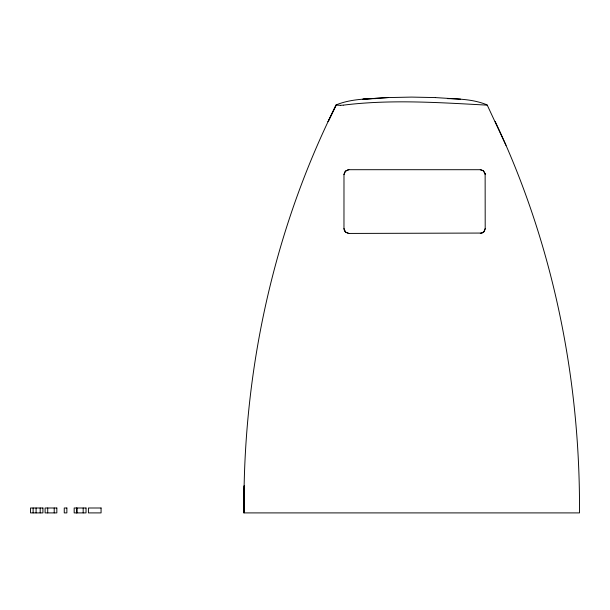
<?xml version="1.0" encoding="UTF-8"?>
<svg xmlns="http://www.w3.org/2000/svg" width="610" height="610" viewBox="0 0 610 610"><rect width="100%" height="100%" fill="white"/><g stroke="black" fill="none" stroke-linecap="round" stroke-linejoin="round"><path stroke-width="0.91" d="M485.209 174.605L485.133 173.713L485.202 228.78L484.332 231.342L482.213 233.058L348.752 233.439L345.39 231.983L343.971 228.537L343.987 174.262L345.283 171.273L348.15 169.755M343.971 174.605L345.412 171.143L348.874 169.702L480.512 169.71M485.209 228.537L483.776 232.006L480.306 233.439M487.131 105.133C439.772 102.61 391.056 99.201 343.438 105.133M348.272 169.74L348.874 169.702M375.973 98.606C362.729 98.805 348.31 99.865 336.202 104.897C273.181 230.893 242.78 372.26 243.977 512.903L244.175 485.735L243.855 512.903L579.5 512.903C580.278 378.406 552.904 243.23 495.16 121.481M343.186 105.156L340.738 105.324M362.721 99.171L387.975 97.585L411.666 97.097L435.464 97.585M363.636 99.094L387.876 97.585M340.578 105.332L336.209 105.133M447.359 98.606C460.718 98.904 474.725 99.697 487.154 104.928L506.003 145.355M480.306 169.702L483.433 170.83L485.133 173.743L483.402 170.8L480.611 169.717M348.874 233.439L345.786 232.341L344.162 229.886M435.365 97.585L460.611 99.171M344.627 230.992L343.971 228.537M83.173 508L83.173 512.903M76.906 508L76.906 512.903M76.791 508L76.791 512.903M54.214 508L54.214 512.903M47.717 508L47.717 512.903M40.191 508L40.191 512.903M36.089 508L36.089 512.903M33.123 508L33.123 512.903M336.171 105.027L328.104 121.603L336.171 105.027M42.929 508L30.5 508L30.5 512.903L42.929 512.903L42.929 508M56.837 508L45.094 508L45.094 512.903L56.837 512.903L56.837 508M66.871 508L64.248 508L64.248 512.903L66.871 512.903L66.871 508M86.025 508L74.168 508L74.168 512.903L86.025 512.903L86.025 508M101.069 508L88.427 508L88.419 512.903L101.069 512.903L101.077 508"/></g></svg>
